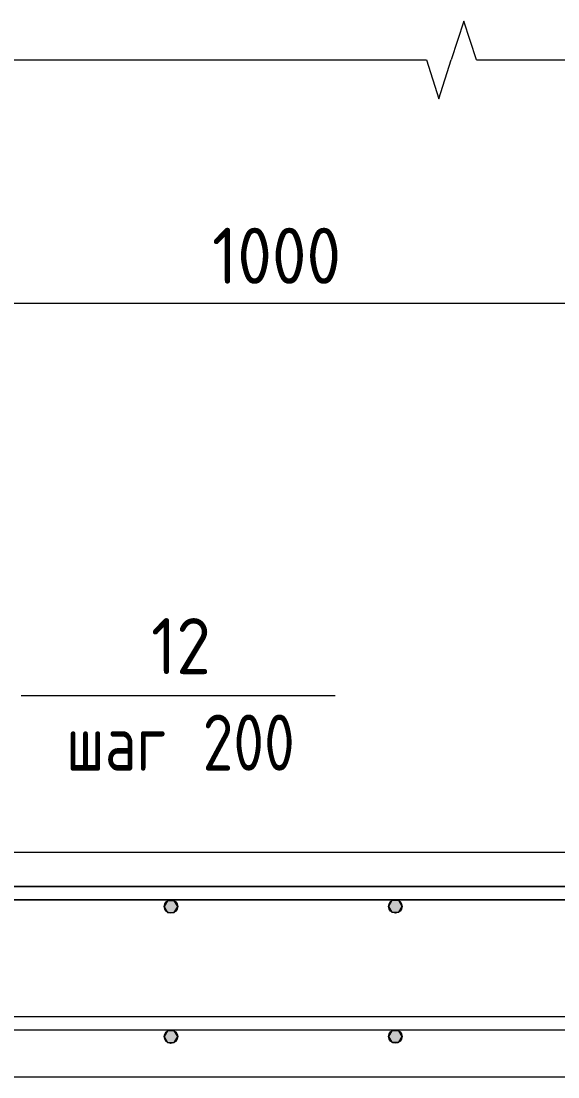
# Model space of a CAD drawing. Header units: millimetres. Extents: x 23200 to 49062, y -2858 to 35213.
# Drawn here: x 42976 to 43454, y -270 to 671 of the extents above; entities that cross this region are included whole.
import ezdxf

# ---------------------------------------------------------------- set-up
doc = ezdxf.new("R2010")
doc.units = ezdxf.units.MM
for name, color, linetype, lineweight in [('AA_Dim', 7, 'Continuous', 9), ('AA_Dim-20', 7, 'Continuous', 9), ('AA_Oformlenie', 7, 'Continuous', 9), ('AA_Vinoska', 7, 'Continuous', 9), ('AF_Perekritie_Опалубка', 253, 'Continuous', 20), ('KR_Armatura', 7, 'Continuous', 20), ('KR_Armatura_Tonkie', 7, 'Continuous', 20)]:
    doc.layers.add(name, color=color, linetype=linetype, lineweight=lineweight)
doc.styles.add('ISOCPEUR_1', font='isocpeur.ttf', dxfattribs={"width": 0.9, "height": 50})
doc.styles.add('ISOCPEUR_2', font='isocpeur.ttf', dxfattribs={"width": 0.8, "height": 50})
doc.dimstyles.new('05_Округл_5мм__прозр__1', dxfattribs={"dimscale": 304.8, "dimtxt": 49.799059, "dimasz": 0.111549, "dimexe": 0.098425, "dimexo": 0.065617, "dimgap": 0.006562, "dimtad": 1, "dimdec": 0, "dimrnd": 5, "dimdsep": 46, "dimtxsty": 'ISOCPEUR_1', "dimblk1": 'OBLIQUE', "dimblk2": 'OBLIQUE', "dimsah": 1, "dimcen": 0.09, "dimdle": 0.098425, "dimazin": 0, "dimtfac": 1, "dimtdec": 4, "dimtix": 1, "dimtmove": 0, "dimatfit": 3, "dimfxl": 1, "dimtvp": 1, "dimtolj": 1, "dimtzin": 0, "dimlwd": 18, "dimlwe": 18, "dimarcsym": 2})

# ---------------------------------------------------------------- blocks, each defined once
blk = doc.blocks.new('011_Прямоугольник обрыва _ЭлУзла_ - 011_Прямоугольник обрыва _ЭлУзла_-3922142-Сечение 5')
at = {"layer": 'AA_Oformlenie'}
for p, q in [((-33978.28, 636.57), (-32363.25, 636.57)), ((-32318.73, 636.57), (-31511.48, 636.57))]:
    blk.add_line(p, q, dxfattribs=at)
blk = doc.blocks.new('042_М_Арматуры - Диам длина поз _ Шаг-2260295-Сечение 5')
at = {"layer": 'AA_Vinoska'}
blk.add_line((-34247.25, -1593.06), (-33967.25, -1593.06), dxfattribs=at)
blk = doc.blocks.new('042_М_Арматуры - Диам длина поз _ Комментарий-2260297-Сечение 5')
at = {"layer": 'AA_Vinoska'}
blk.add_line((-33766.31, -1593.06), (-33486.31, -1593.06), dxfattribs=at)
blk = doc.blocks.new('DIMBLOCK154-Сечение 5')
at = {"layer": 'AA_Dim-20', "lineweight": 18}
for p, q in [((42705.34, -208), (42705.34, 449.72)), ((43704.34, -208), (43704.34, 449.72)), ((42705.34, 419.72), (43704.34, 419.72)), ((42705.34, 419.72), (42705.34, -208)), ((43704.34, 419.72), (43704.34, -208))]:
    blk.add_line(p, q, dxfattribs=at)
at = {"layer": 'AA_Dim-20', "lineweight": 30}
for p, q in [((42705.34, 419.72), (42722.34, 436.72)), ((43704.34, 419.72), (43721.34, 436.72)), ((42705.34, 419.72), (42688.34, 402.72)), ((43704.34, 419.72), (43687.34, 402.72))]:
    blk.add_line(p, q, dxfattribs=at)
at = {"layer": 'AA_Dim-20', "color": 0, "lineweight": 18, "insert": (43145.94, 487.04), "char_height": 50, "width": 141.3527, "attachment_point": 1, "line_spacing_factor": 1.149209, "style": 'ISOCPEUR_1'}
blk.add_mtext('1000', dxfattribs=at)
blk = doc.blocks.new('_Oblique')
at = {"color": 0, "linetype": 'ByBlock', "lineweight": -2}
blk.add_line((-0.5, -0.5), (0.5, 0.5), dxfattribs=at)

msp = doc.modelspace()

# ---------------------------------------------------------------- hatches: boundary and pattern name
at = {"layer": 'KR_Armatura'}
h = msp.add_hatch(color=256, dxfattribs=at)
edge = h.paths.add_edge_path()
edge.add_arc((43109.3369, -118.1276), 6, 0, 360)
for points in [[(43106.3369, -123.3238), (43112.3369, -123.3238), (43115.3369, -118.1276), (43112.3369, -112.9315), (43106.3369, -112.9315), (43103.3369, -118.1276)], [(43306.3369, -123.1958), (43312.3369, -123.1958), (43315.3369, -117.9996), (43312.3369, -112.8035), (43306.3369, -112.8035), (43303.3369, -117.9996)], [(43106.3369, -239.3238), (43112.3369, -239.3238), (43115.3369, -234.1276), (43112.3369, -228.9315), (43106.3369, -228.9315), (43103.3369, -234.1276)], [(43306.3369, -239.1958), (43312.3369, -239.1958), (43315.3369, -233.9996), (43312.3369, -228.8035), (43306.3369, -228.8035), (43303.3369, -233.9996)]]:
    msp.add_hatch(color=256, dxfattribs=at).paths.add_polyline_path(points)
h = msp.add_hatch(color=256, dxfattribs=at)
edge = h.paths.add_edge_path()
edge.add_arc((43309.3369, -117.9996), 6, 0, 360)
h = msp.add_hatch(color=256, dxfattribs=at)
edge = h.paths.add_edge_path()
edge.add_arc((43109.3369, -234.1276), 6, 0, 360)
h = msp.add_hatch(color=256, dxfattribs=at)
edge = h.paths.add_edge_path()
edge.add_arc((43309.3369, -233.9996), 6, 0, 360)

# ---------------------------------------------------------------- linework, layer by layer
at = {"layer": 'AA_Vinoska'}
for p, q in [((43370.3391, 671.2297), (43359.0773, 636.5697)), ((43381.6008, 636.5697), (43370.3391, 671.2297)), ((43337.0773, 636.5697), (43348.0773, 601.9287)), ((43348.0773, 601.9287), (43359.0773, 636.5697))]:
    msp.add_line(p, q, dxfattribs=at)
at = {"layer": 'AF_Perekritie_Опалубка'}
for p, q in [((44085.3279, -69.9996), (41155.3279, -69.9996)), ((41155.3279, -269.9996), (43885.3279, -269.9996))]:
    msp.add_line(p, q, dxfattribs=at)
at = {"layer": 'KR_Armatura'}
for p, q in [((43106.3369, -112.9315), (43103.3369, -118.1276)), ((43112.3369, -112.9315), (43106.3369, -112.9315)), ((43115.3369, -118.1276), (43112.3369, -112.9315)), ((43306.3369, -112.8035), (43303.3369, -117.9996)), ((43312.3369, -112.8035), (43306.3369, -112.8035)), ((43315.3369, -117.9996), (43312.3369, -112.8035)), ((43103.3369, -118.1276), (43106.3369, -123.3238)), ((43112.3369, -123.3238), (43115.3369, -118.1276)), ((43303.3369, -117.9996), (43306.3369, -123.1958)), ((43312.3369, -123.1958), (43315.3369, -117.9996)), ((43106.3369, -123.3238), (43112.3369, -123.3238)), ((43306.3369, -123.1958), (43312.3369, -123.1958)), ((43106.3369, -228.9315), (43103.3369, -234.1276)), ((43103.3369, -234.1276), (43106.3369, -239.3238)), ((43112.3369, -228.9315), (43106.3369, -228.9315)), ((43115.3369, -234.1276), (43112.3369, -228.9315)), ((43112.3369, -239.3238), (43115.3369, -234.1276)), ((43306.3369, -228.8035), (43303.3369, -233.9996)), ((43303.3369, -233.9996), (43306.3369, -239.1958)), ((43312.3369, -228.8035), (43306.3369, -228.8035)), ((43315.3369, -233.9996), (43312.3369, -228.8035)), ((43312.3369, -239.1958), (43315.3369, -233.9996)), ((43106.3369, -239.3238), (43112.3369, -239.3238)), ((43306.3369, -239.1958), (43312.3369, -239.1958))]:
    msp.add_line(p, q, dxfattribs=at)
for centre in [(43109.3369, -118.1276), (43309.3369, -117.9996), (43109.3369, -234.1276), (43309.3369, -233.9996)]:
    msp.add_circle(centre, 6, dxfattribs=at)
at = {"layer": 'KR_Armatura_Tonkie'}
for p, q in [((41185.3279, -100), (44055.3279, -100)), ((41185.3279, -100.1276), (44055.3279, -100.1276)), ((41185.3279, -100.1276), (44055.3279, -100.1276)), ((41185.3279, -100.1276), (44055.3279, -100.1276)), ((41185.3279, -100.1276), (44055.3279, -100.1276)), ((41185.3279, -100.1276), (44055.3279, -100.1276)), ((41185.3279, -100.1276), (44055.3279, -100.1276)), ((41185.3279, -112), (44055.3279, -112)), ((41185.3279, -112.1276), (44055.3279, -112.1276)), ((41185.3279, -112.1276), (44055.3279, -112.1276)), ((41185.3279, -112.1276), (44055.3279, -112.1276)), ((41185.3279, -112.1276), (44055.3279, -112.1276)), ((41185.3279, -112.1276), (44055.3279, -112.1276)), ((41185.3279, -112.1276), (44055.3279, -112.1276)), ((41185.3279, -216.1276), (44055.3279, -216.1276)), ((41185.3279, -216.1276), (44055.3279, -216.1276)), ((41185.3279, -216.1276), (44055.3279, -216.1276)), ((41185.3279, -216.1276), (44055.3279, -216.1276)), ((41185.3279, -216.1276), (44055.3279, -216.1276)), ((41185.3279, -216.1276), (44055.3279, -216.1276)), ((41185.3279, -216.1276), (44055.3279, -216.1276)), ((41185.3279, -228.1276), (44055.3279, -228.1276)), ((41185.3279, -228.1276), (44055.3279, -228.1276)), ((41185.3279, -228.1276), (44055.3279, -228.1276)), ((41185.3279, -228.1276), (44055.3279, -228.1276)), ((41185.3279, -228.1276), (44055.3279, -228.1276)), ((41185.3279, -228.1276), (44055.3279, -228.1276)), ((41185.3279, -228.1276), (44055.3279, -228.1276))]:
    msp.add_line(p, q, dxfattribs=at)

# ---------------------------------------------------------------- block references
at = {"layer": 'AA_Oformlenie'}
msp.add_blockref('011_Прямоугольник обрыва _ЭлУзла_ - 011_Прямоугольник обрыва _ЭлУзла_-3922142-Сечение 5', (75700.3279, 0), dxfattribs=at)
at = {"layer": 'AA_Vinoska'}
for name, p in [('042_М_Арматуры - Диам длина поз _ Шаг-2260295-Сечение 5', (77223.0192, 1662.9826)), ('042_М_Арматуры - Диам длина поз _ Комментарий-2260297-Сечение 5', (76742.0743, 1662.9826))]:
    msp.add_blockref(name, p, dxfattribs=at)

# ---------------------------------------------------------------- texts
at = {"layer": 'AA_Vinoska', "char_height": 50, "attachment_point": 1}
for s, insert, width, style in [('12', (43091.5717, 139.0089), 66.379725, 'ISOCPEUR_1'), ('12', (43091.5717, 139.0089), 66.379725, 'ISOCPEUR_1'), (' 200', (43112.11, 53.0279), 133.4008, 'ISOCPEUR_2'), ('шаг', (43015.8017, 53.0279), 116.7257, 'ISOCPEUR_2')]:
    msp.add_mtext(s, dxfattribs=dict(at, insert=insert, width=width, style=style))

# ---------------------------------------------------------------- dimensions: what is measured, and where the dimension line sits
at = {"layer": 'AA_Dim', "lineweight": 18}
dim = msp.add_linear_dim(base=(43704.3369, 419.7164), p1=(42705.3369, -227.9996), p2=(43704.3369, -227.9996), dimstyle='05_Округл_5мм__прозр__1', override={"dimpost": '<>', "dimfxl": 999}, dxfattribs=at)
dim.commit()
dim.dimension.update_dxf_attribs({"geometry": 'DIMBLOCK154-Сечение 5', "text_midpoint": (43204.8369, 446.7164)})

doc.saveas('drawing.dxf')
